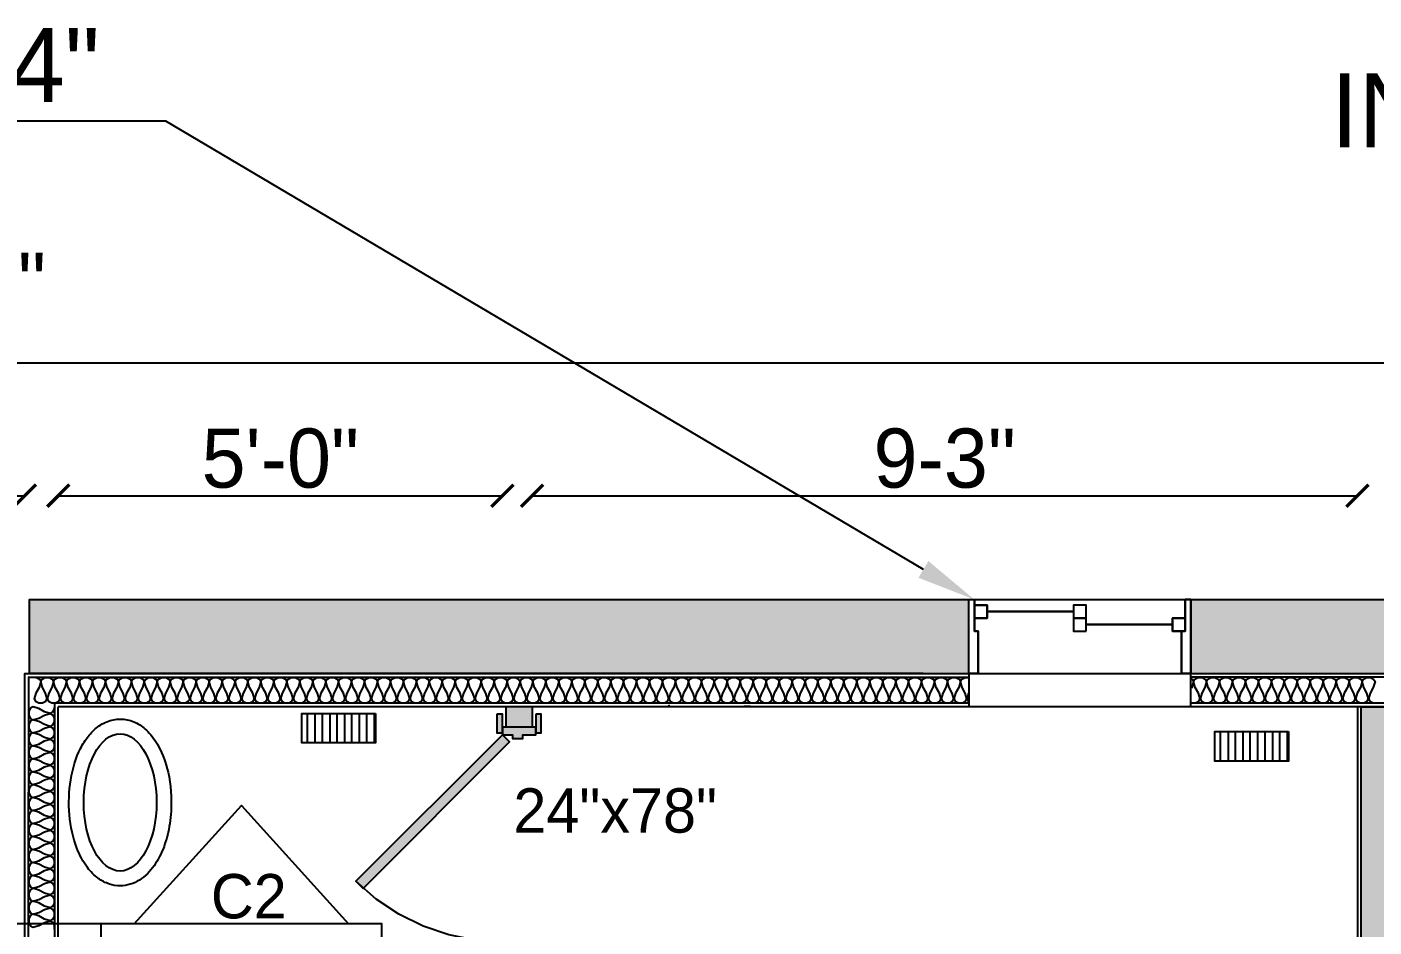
# Model space of a CAD drawing. Header units: inches. Extents: x 120 to 1121, y -124 to 610.
# Drawn here: x 477.5 to 659.7, y 488 to 609.8 of the extents above; entities that cross this region are included whole.
import ezdxf
from ezdxf import colors
from ezdxf.entities.mleader import LeaderData, LeaderLine
from ezdxf.math import Vec2, Vec3

# ---------------------------------------------------------------- set-up
doc = ezdxf.new("R2010")
doc.units = ezdxf.units.IN
doc.header["$LTSCALE"] = 0.5
doc.header["$MEASUREMENT"] = 0
doc.dimstyles.get("Standard").update_dxf_attribs({"dimtxt": 8, "dimasz": 3, "dimexe": 0.18, "dimexo": 0.0625, "dimgap": 1.03125, "dimtad": 1, "dimdec": 4, "dimzin": 0, "dimdsep": 46, "dimlunit": 4, "dimtxsty": 'Standard', "dimblk": 'ARCHTICK', "dimcen": 0.09, "dimse1": 1, "dimse2": 1, "dimclrd": 256, "dimclrt": 256, "dimadec": 0, "dimazin": 0, "dimtfac": 1, "dimtdec": 4, "dimtofl": 0, "dimtmove": 2, "dimatfit": 3, "dimfxl": 1, "dimtolj": 1, "dimtzin": 0, "dimlwd": -1, "dimarcsym": 0})

# ---------------------------------------------------------------- blocks, each defined once
blk = doc.blocks.new('_ArchTick')
at = {"color": 0, "linetype": 'ByBlock', "const_width": 0.15}
blk.add_lwpolyline([(-0.5, -0.5), (0.5, 0.5)], dxfattribs=at)
blk = doc.blocks.new('*D23')
at = {"transparency": 16777216}
blk.add_line((481.73, 546.38), (541.82, 546.38), dxfattribs=at)
at = {"layer": 'Defpoints', "color": 0, "transparency": 16777216}
for p in [(541.82, 546.38), (481.73, 517.82), (541.82, 517.82)]:
    blk.add_point(p, dxfattribs=at)
at = {"transparency": 16777216, "xscale": 3, "yscale": 3, "zscale": 3, "rotation": 180}
blk.add_blockref('_ArchTick', (481.73, 546.38), dxfattribs=at)
at = {"transparency": 16777216, "xscale": 3, "yscale": 3, "zscale": 3}
blk.add_blockref('_ArchTick', (541.82, 546.38), dxfattribs=at)
at = {"transparency": 16777216, "insert": (511.77, 551.41), "char_height": 8, "attachment_point": 5}
blk.add_mtext('\\A1;5\'-0"', dxfattribs=at)
blk = doc.blocks.new('*D46')
at = {"transparency": 16777216}
blk.add_line((440.17, 546.38), (477.22, 546.38), dxfattribs=at)
at = {"layer": 'Defpoints', "color": 0, "transparency": 16777216}
for p in [(477.22, 546.38), (440.17, 522.32), (477.22, 522.32)]:
    blk.add_point(p, dxfattribs=at)
at = {"transparency": 16777216, "xscale": 3, "yscale": 3, "zscale": 3, "rotation": 180}
blk.add_blockref('_ArchTick', (440.17, 546.38), dxfattribs=at)
at = {"transparency": 16777216, "xscale": 3, "yscale": 3, "zscale": 3}
blk.add_blockref('_ArchTick', (477.22, 546.38), dxfattribs=at)
at = {"transparency": 16777216, "insert": (458.7, 551.41), "char_height": 8, "attachment_point": 5}
blk.add_mtext('\\A1;3\'-1"', dxfattribs=at)
blk = doc.blocks.new('*D50')
at = {"transparency": 16777216}
blk.add_line((176.04, 564.34), (884.83, 564.34), dxfattribs=at)
at = {"layer": 'Defpoints', "color": 0, "transparency": 16777216}
for p in [(884.83, 564.34), (176.04, 532.34), (884.83, 532.34)]:
    blk.add_point(p, dxfattribs=at)
at = {"transparency": 16777216, "xscale": 3, "yscale": 3, "zscale": 3, "rotation": 180}
blk.add_blockref('_ArchTick', (176.04, 564.34), dxfattribs=at)
at = {"transparency": 16777216, "xscale": 3, "yscale": 3, "zscale": 3}
blk.add_blockref('_ArchTick', (884.83, 564.34), dxfattribs=at)
at = {"transparency": 16777216, "insert": (466.44, 575.18), "char_height": 8, "attachment_point": 5}
blk.add_mtext('\\A1;59\'-1"', dxfattribs=at)
blk = doc.blocks.new('*D53')
at = {"transparency": 16777216}
blk.add_line((545.82, 546.38), (657.48, 546.38), dxfattribs=at)
at = {"layer": 'Defpoints', "color": 0, "transparency": 16777216}
for p in [(657.48, 546.38), (545.82, 517.82), (657.48, 517.82)]:
    blk.add_point(p, dxfattribs=at)
at = {"transparency": 16777216, "xscale": 3, "yscale": 3, "zscale": 3, "rotation": 180}
blk.add_blockref('_ArchTick', (545.82, 546.38), dxfattribs=at)
at = {"transparency": 16777216, "xscale": 3, "yscale": 3, "zscale": 3}
blk.add_blockref('_ArchTick', (657.48, 546.38), dxfattribs=at)
at = {"transparency": 16777216, "insert": (601.65, 551.41), "char_height": 8, "attachment_point": 5}
blk.add_mtext('\\A1;9-3"', dxfattribs=at)

msp = doc.modelspace()

# ---------------------------------------------------------------- hatches: boundary and pattern name
at = {"true_color": 0xf0f0f0}
h = msp.add_hatch(color=7, dxfattribs=at)
h.dxf.hatch_style = 1
h.paths.add_polyline_path([(604.90586, 532.3379), (477.83181, 532.3379), (477.83181, 522.32356), (604.90586, 522.32356)])
h.paths.add_polyline_path([(758.12522, 532.3379), (634.94887, 532.3379), (634.94887, 522.32356), (635.04029, 522.32356), (758.12522, 522.32356)])
h.paths.add_polyline_path([(884.83358, 532.3379), (788.16822, 532.3379), (788.23126, 522.32356), (793.53377, 522.32356), (875.29295, 522.32356), (875.29295, 521.82285), (875.29295, 517.81709), (875.29295, 378.87561), (884.83358, 378.84871)])
h = msp.add_hatch(color=7, dxfattribs=at)
h.dxf.hatch_style = 1
h.paths.add_polyline_path([(690.27808, 365.84954), (661.48688, 365.84954), (661.48688, 366.35026), (661.48688, 517.81709), (657.98185, 517.81709), (657.98185, 395.89255), (657.48112, 395.89255), (655.47828, 395.89255), (655.47828, 392.38753), (657.48112, 392.38753), (657.98185, 392.38753), (657.98185, 366.35026), (657.98185, 365.84954), (590.88579, 365.84954), (590.88579, 366.35026), (590.88579, 392.38753), (591.3865, 392.38753), (593.38938, 392.38753), (593.38938, 395.89255), (591.3865, 395.89255), (590.88579, 395.89255), (587.38078, 395.89255), (587.38078, 366.35026), (587.38078, 365.84954), (581.62254, 365.84954), (581.62254, 362.34453), (690.27808, 362.34453)])
h.paths.add_polyline_path([(726.07935, 517.81717), (722.57436, 517.81717), (722.57433, 366.35026), (722.57433, 365.84954), (720.32111, 365.84954), (720.32111, 362.34453), (731.33687, 362.34453), (731.33687, 365.84954), (726.07935, 365.84954), (726.07935, 366.35026)])
h.paths.add_polyline_path([(871.28722, 365.84954), (870.78652, 365.84954), (774.14815, 365.84954), (774.14815, 366.35026), (774.14815, 391.88681), (774.64888, 391.88681), (783.91214, 391.88681), (783.91214, 395.39183), (774.64888, 395.39183), (774.14815, 395.39183), (770.64312, 395.39183), (770.64312, 366.35026), (770.64312, 365.84954), (763.88345, 365.84954), (763.88345, 362.34453), (870.78652, 362.34453), (871.28722, 362.34453)])
h.paths.add_polyline_path([(545.82128, 485.02017), (542.31626, 485.02017), (542.31626, 365.84954), (481.22916, 365.84954), (481.22917, 362.18747), (549.57665, 362.34453), (549.57665, 365.84954), (545.82128, 365.84954)])
at = {"true_color": 0xe6e6e6}
h = msp.add_hatch(color=254, dxfattribs=at)
h.dxf.hatch_style = 1
h.paths.add_polyline_path([(547.07307, 516.81569), (546.322, 516.81569), (546.322, 514.31208), (547.07307, 514.31208)])
h.paths.add_polyline_path([(545.82128, 517.81727), (542.31626, 517.81727), (542.31626, 515.06317), (545.82128, 515.06317)])
h.paths.add_polyline_path([(541.81554, 516.81569), (541.06447, 516.81569), (541.06447, 514.31208), (541.81554, 514.31208)])
h.paths.add_polyline_path([(546.322, 515.06317), (541.81554, 515.06317), (541.81554, 514.31208), (541.81554, 514.06173), (543.19251, 514.06173), (543.19251, 513.56102), (544.56949, 513.56102), (544.56949, 514.06173), (546.322, 514.06173)])
at = {"true_color": 0xf0f0f0}
h = msp.add_hatch(color=7, dxfattribs=at)
h.dxf.hatch_style = 1
h.paths.add_polyline_path([(542.7892, 513.08806), (541.81554, 514.06173), (521.98816, 494.23437), (523.02564, 493.32452)])

# ---------------------------------------------------------------- linework, layer by layer
for p, q in [((607.40945, 530.71057), (619.05111, 530.71057)), ((619.05111, 530.71057), (607.40945, 530.71057)), ((620.80362, 531.58682), (619.05111, 531.58682)), ((619.05111, 531.58682), (619.05111, 528.08181)), ((620.80362, 528.95806), (620.80362, 531.58682)), ((632.44529, 528.95806), (620.80362, 528.95806)), ((620.80362, 528.95805), (632.44529, 528.95805)), ((620.80362, 528.08181), (620.80362, 528.95805)), ((619.05111, 528.08181), (620.80362, 528.08181)), ((477.72378, 521.82284), (604.90586, 521.82284)), ((870.78652, 517.81709), (481.72952, 517.8173)), ((481.72952, 411.16442), (481.72952, 517.8173)), ((534.63088, 518.31783), (534.61151, 518.28428)), ((542.31626, 515.06317), (542.31626, 517.81709)), ((545.82128, 517.81709), (545.82128, 515.06317)), ((564.44424, 517.81709), (564.30373, 518.06048)), ((574.50852, 517.90643), (575.35454, 517.90643)), ((487.5, 488.5), (464, 488.5))]:
    msp.add_line(p, q)
for points in [[(598.71927, 522.32356), (477.83181, 522.32356), (477.83181, 532.3379), (884.83358, 532.3379), (884.83358, 228.90349), (837.23848, 228.90349), (875.29295, 228.90349), (885.30729, 228.90349)], [(604.90586, 532.3379), (605.65695, 532.3379), (605.65695, 528.08181), (606.15765, 528.08181), (606.15765, 522.32356), (604.90586, 522.32356), (604.90586, 532.3379), (634.94887, 532.3379), (634.94887, 522.32356), (633.69708, 522.32356), (633.69708, 528.08181), (633.69708, 522.32356)], [(606.15765, 522.32356), (606.15765, 528.08181), (605.65695, 528.08181), (605.65695, 532.3379)], [(634.94887, 517.81709), (634.94887, 532.3379), (634.19781, 532.3379), (634.19781, 528.08181), (632.44529, 528.08181), (632.44529, 529.83432), (634.19781, 529.83432), (632.44529, 529.83432), (632.44529, 528.08181), (634.19781, 528.08181), (634.19781, 529.83432), (634.19781, 532.3379)], [(620.80362, 529.83431), (619.05111, 529.83432), (620.80362, 529.83432)], [(477.22307, 436.97565), (477.22307, 411.16442), (477.22307, 483.01729), (477.22307, 522.32356), (604.90586, 522.32356), (604.90586, 517.81723)], [(604.90586, 522.32356), (635.04029, 522.32356), (758.12522, 522.32356), (788.16822, 522.32356)], [(758.12522, 521.82285), (754.94293, 521.82285), (637.31015, 521.82285), (635.04029, 521.82285)], [(635.04029, 521.61606), (635.14215, 521.56327), (635.32441, 521.23868), (635.09722, 520.45447), (635.04029, 520.35077)], [(604.88268, 519.68621), (604.65551, 518.902), (604.83777, 518.57741), (604.90586, 518.54212)], [(604.90586, 518.31783), (481.2288, 518.31783), (481.22917, 362.18747)], [(758.12522, 518.31783), (754.94293, 518.31783), (726.07935, 518.31783), (722.57433, 518.31783), (637.31015, 518.31783), (635.04029, 518.31783)], [(657.47598, 517.81709), (657.47598, 396.39173), (657.21945, 396.39173), (657.21945, 397.15126), (654.72817, 397.15126), (654.72817, 396.39327)], [(655.47828, 395.89255), (657.48112, 395.89255), (657.98185, 395.89255), (657.98185, 517.81709)], [(690.27808, 365.84954), (661.48688, 365.84954), (661.48688, 366.35026), (661.48688, 517.81709), (657.98185, 517.81709), (661.48688, 517.81709)], [(515.46065, 512.94029), (515.46065, 516.94029)], [(516.50063, 512.94029), (516.50063, 516.94029)], [(517.46065, 512.94029), (517.46065, 516.94029)], [(518.50063, 512.94029), (518.50063, 516.94029)], [(519.46065, 512.94029), (519.46065, 516.94029)], [(520.50063, 512.94029), (520.50063, 516.94029)], [(521.46065, 512.94029), (521.46065, 516.94029)], [(522.50063, 512.94029), (522.50063, 516.94029)], [(523.46065, 512.94029), (523.46065, 516.94029)], [(524.50063, 512.94029), (524.50063, 516.94029)], [(547.82414, 366.35026), (546.322, 366.35026), (546.322, 485.02017), (546.322, 486.02158), (544.56949, 486.02158), (544.56949, 486.52231), (543.19251, 486.52231), (543.19251, 486.02158), (541.81554, 486.02158), (538.15556, 486.26149), (534.55822, 486.97704), (531.08504, 488.15602), (527.79547, 489.77825), (524.74578, 491.81598), (521.98816, 494.23437), (522.96183, 493.2607), (542.7892, 513.08806), (541.81554, 514.06173), (521.98816, 494.23437)], [(638.97909, 510.48356), (638.97909, 514.48356)], [(640.01907, 510.48356), (640.01907, 514.48356)], [(640.97909, 510.48356), (640.97909, 514.48356)], [(642.01907, 510.48356), (642.01907, 514.48356)], [(642.97909, 510.48356), (642.97909, 514.48356)], [(644.01907, 510.48356), (644.01907, 514.48356)], [(644.97909, 510.48356), (644.97909, 514.48356)], [(646.01907, 510.48356), (646.01907, 514.48356)], [(646.97909, 510.48356), (646.97909, 514.48356)], [(648.01907, 510.48356), (648.01907, 514.48356)], [(492, 488.5), (506.5, 504.5), (521, 488.5)]]:
    msp.add_lwpolyline(points)
for points in [[(607.40945, 531.58682), (605.65695, 531.58682), (607.40945, 531.58682), (607.40945, 529.83432), (605.65695, 529.83432), (607.40945, 529.83432), (607.40945, 530.71057)], [(620.80362, 528.08181), (620.80362, 531.58682), (619.05111, 531.58682), (619.05111, 528.08181)], [(524.66066, 516.94029), (524.66066, 512.94029), (514.66066, 512.94029), (514.66066, 516.94029)], [(541.06447, 516.81569), (541.06447, 514.31208), (541.81554, 514.31208), (541.81554, 516.81569)], [(546.322, 516.81569), (546.322, 514.31208), (547.07307, 514.31208), (547.07307, 516.81569)], [(521.98816, 494.23437), (522.96183, 493.2607), (542.7892, 513.08806), (541.81554, 514.06173)], [(541.81554, 514.06173), (543.19251, 514.06173), (543.19251, 513.56102), (544.56949, 513.56102), (544.56949, 514.06173), (546.322, 514.06173), (546.322, 515.06317), (541.81554, 515.06317)], [(648.17911, 514.48356), (648.17911, 510.48356), (638.17911, 510.48356), (638.17911, 514.48356)], [(487.5, 479.5), (525.5, 479.5), (525.5, 488.5), (487.5, 488.5)]]:
    msp.add_lwpolyline(points, close=True)
at = {"color": 254, "true_color": 0xdcdcdc}
for points in [[(478.47486, 521.82285), (478.88562, 521.7326), (479.21573, 521.51252), (479.35111, 521.23868), (479.12393, 520.45447), (478.70203, 519.68621), (478.47486, 518.902), (478.65712, 518.57741), (479.09173, 518.35214), (479.61048, 518.35214), (480.04511, 518.57741), (480.22736, 518.902), (480.00019, 519.68621), (479.57829, 520.45447), (479.35111, 521.23868), (479.53337, 521.56327), (479.968, 521.78853), (480.48674, 521.78853), (480.92136, 521.56327), (481.10361, 521.23868), (480.87644, 520.45447), (480.45454, 519.68621), (480.22736, 518.902), (480.40963, 518.57741), (480.84424, 518.35214), (481.36299, 518.35214), (481.79761, 518.57741), (481.97988, 518.902), (481.75271, 519.68621), (481.3308, 520.45447), (481.10361, 521.23868), (481.28588, 521.56327), (481.7205, 521.78853), (482.23925, 521.78853), (482.67387, 521.56327), (482.85612, 521.23868), (482.62895, 520.45447), (482.20705, 519.68621), (481.97988, 518.902), (482.16214, 518.57741), (482.59675, 518.35214), (483.1155, 518.35214), (483.55012, 518.57741), (483.73239, 518.902), (483.50521, 519.68621), (483.08331, 520.45447), (482.85612, 521.23868), (483.03839, 521.56327), (483.47301, 521.78853), (483.99176, 521.78853), (484.42638, 521.56327), (484.60864, 521.23868), (484.38146, 520.45447), (483.95956, 519.68621), (483.73239, 518.902), (483.91465, 518.57741), (484.34926, 518.35214), (484.868, 518.35214), (485.30263, 518.57741), (485.48489, 518.902), (485.25772, 519.68621), (484.83582, 520.45447), (484.60864, 521.23868), (484.79089, 521.56327), (485.22552, 521.78853), (485.74427, 521.78853), (486.17889, 521.56327), (486.36114, 521.23868), (486.13397, 520.45447), (485.71207, 519.68621), (485.48489, 518.902), (485.66716, 518.57741), (486.10177, 518.35214), (486.62051, 518.35214), (487.05514, 518.57741), (487.2374, 518.902), (487.01023, 519.68621), (486.58832, 520.45447), (486.36114, 521.23868), (486.54341, 521.56327), (486.97803, 521.78853), (487.49678, 521.78853), (487.9314, 521.56327), (488.11365, 521.23868), (487.88648, 520.45447), (487.46457, 519.68621), (487.2374, 518.902), (487.41967, 518.57741), (487.85428, 518.35214), (488.37303, 518.35214), (488.80765, 518.57741), (488.98992, 518.902), (488.76274, 519.68621), (488.34084, 520.45447), (488.11365, 521.23868), (488.29592, 521.56327), (488.73054, 521.78853), (489.24928, 521.78853), (489.68391, 521.56327), (489.86616, 521.23868), (489.63899, 520.45447), (489.21709, 519.68621), (488.98992, 518.902), (489.17217, 518.57741), (489.60679, 518.35214), (490.12553, 518.35214), (490.56016, 518.57741), (490.74242, 518.902), (490.51525, 519.68621), (490.09335, 520.45447), (489.86616, 521.23868), (490.04842, 521.56327), (490.48305, 521.78853), (491.00179, 521.78853), (491.43642, 521.56327), (491.61867, 521.23868), (491.3915, 520.45447), (490.9696, 519.68621), (490.74242, 518.902), (490.92469, 518.57741), (491.35929, 518.35214), (491.87804, 518.35214), (492.31267, 518.57741), (492.49493, 518.902), (492.26776, 519.68621), (491.84585, 520.45447), (491.61867, 521.23868), (491.80094, 521.56327), (492.23556, 521.78853), (492.75431, 521.78853), (493.18893, 521.56327), (493.37118, 521.23868), (493.144, 520.45447), (492.7221, 519.68621), (492.49493, 518.902), (492.6772, 518.57741), (493.11181, 518.35214), (493.63056, 518.35214), (494.06518, 518.57741), (494.24744, 518.902), (494.02025, 519.68621), (493.59837, 520.45447), (493.37118, 521.23868), (493.55344, 521.56327), (493.98807, 521.78853), (494.50681, 521.78853), (494.94144, 521.56327), (495.12368, 521.23868), (494.89652, 520.45447), (494.47462, 519.68621), (494.24744, 518.902), (494.4297, 518.57741), (494.86432, 518.35214), (495.38306, 518.35214), (495.81768, 518.57741), (495.99995, 518.902), (495.77276, 519.68621), (495.35088, 520.45447), (495.12368, 521.23868), (495.30595, 521.56327), (495.74057, 521.78853), (496.25932, 521.78853), (496.69395, 521.56327), (496.8762, 521.23868), (496.64903, 520.45447), (496.22712, 519.68621), (495.99995, 518.902), (496.18222, 518.57741), (496.61682, 518.35214), (497.13557, 518.35214), (497.57019, 518.57741), (497.75246, 518.902), (497.52528, 519.68621), (497.10338, 520.45447), (496.8762, 521.23868), (497.05846, 521.56327), (497.49309, 521.78853), (498.01184, 521.78853), (498.44646, 521.56327), (498.62871, 521.23868), (498.40153, 520.45447), (497.97963, 519.68621), (497.75246, 518.902), (497.93472, 518.57741), (498.36934, 518.35214), (498.88808, 518.35214), (499.32271, 518.57741), (499.50496, 518.902), (499.27778, 519.68621), (498.85589, 520.45447), (498.62871, 521.23868), (498.81097, 521.56327), (499.2456, 521.78853), (499.76434, 521.78853), (500.19896, 521.56327), (500.38121, 521.23868), (500.15404, 520.45447), (499.73214, 519.68621), (499.50496, 518.902), (499.68723, 518.57741), (500.12184, 518.35214), (500.64059, 518.35214), (501.07521, 518.57741), (501.25748, 518.902), (501.03029, 519.68621), (500.6084, 520.45447), (500.38121, 521.23868), (500.56348, 521.56327), (500.9981, 521.78853), (501.51685, 521.78853), (501.95147, 521.56327), (502.13373, 521.23868), (501.90656, 520.45447), (501.48465, 519.68621), (501.25748, 518.902), (501.43973, 518.57741), (501.87435, 518.35214), (502.3931, 518.35214), (502.82772, 518.57741), (503.00999, 518.902), (502.7828, 519.68621), (502.36091, 520.45447), (502.13373, 521.23868), (502.31599, 521.56327), (502.75062, 521.78853), (503.26936, 521.78853), (503.70397, 521.56327), (503.88624, 521.23868), (503.65906, 520.45447), (503.23716, 519.68621), (503.00999, 518.902), (503.19224, 518.57741), (503.62687, 518.35214), (504.1456, 518.35214), (504.58024, 518.57741), (504.76249, 518.902), (504.53531, 519.68621), (504.11342, 520.45447), (503.88624, 521.23868), (504.0685, 521.56327), (504.50312, 521.78853), (505.02187, 521.78853), (505.45648, 521.56327), (505.63874, 521.23868), (505.41157, 520.45447), (504.98967, 519.68621), (504.76249, 518.902), (504.94475, 518.57741), (505.37937, 518.35214), (505.89812, 518.35214), (506.33274, 518.57741), (506.51501, 518.902), (506.28782, 519.68621), (505.86593, 520.45447), (505.63874, 521.23868), (505.82101, 521.56327), (506.25563, 521.78853), (506.77438, 521.78853), (507.20899, 521.56327), (507.39125, 521.23868), (507.16408, 520.45447), (506.74218, 519.68621), (506.51501, 518.902), (506.69726, 518.57741), (507.13188, 518.35214), (507.65063, 518.35214), (508.08525, 518.57741), (508.26752, 518.902), (508.04032, 519.68621), (507.61844, 520.45447), (507.39125, 521.23868), (507.57352, 521.56327), (508.00814, 521.78853), (508.52688, 521.78853), (508.9615, 521.56327), (509.14376, 521.23868), (508.91659, 520.45447), (508.49469, 519.68621), (508.26752, 518.902), (508.44976, 518.57741), (508.88439, 518.35214), (509.40313, 518.35214), (509.83776, 518.57741), (510.02002, 518.902), (509.79284, 519.68621), (509.37095, 520.45447), (509.14376, 521.23868), (509.32603, 521.56327), (509.76065, 521.78853), (510.2794, 521.78853), (510.714, 521.56327), (510.89627, 521.23868), (510.6691, 520.45447), (510.2472, 519.68621), (510.02002, 518.902), (510.20227, 518.57741), (510.6369, 518.35214), (511.15564, 518.35214), (511.59027, 518.57741), (511.77253, 518.902), (511.54535, 519.68621), (511.12344, 520.45447), (510.89627, 521.23868), (511.07854, 521.56327), (511.51316, 521.78853), (512.03191, 521.78853), (512.46652, 521.56327), (512.64878, 521.23868), (512.4216, 520.45447), (511.9997, 519.68621), (511.77253, 518.902), (511.95479, 518.57741), (512.38941, 518.35214), (512.90816, 518.35214), (513.34278, 518.57741), (513.52504, 518.902), (513.29785, 519.68621), (512.87595, 520.45447), (512.64878, 521.23868), (512.83104, 521.56327), (513.26567, 521.78853), (513.78441, 521.78853), (514.21903, 521.56327), (514.40129, 521.23868), (514.17412, 520.45447), (513.75222, 519.68621), (513.52504, 518.902), (513.70729, 518.57741), (514.14192, 518.35214), (514.66066, 518.35214), (515.09528, 518.57741), (515.27755, 518.902), (515.05037, 519.68621), (514.62847, 520.45447), (514.40129, 521.23868), (514.58355, 521.56327), (515.01818, 521.78853), (515.53692, 521.78853), (515.97153, 521.56327), (516.1538, 521.23868), (515.92663, 520.45447), (515.50472, 519.68621), (515.27755, 518.902), (515.4598, 518.57741), (515.89443, 518.35214), (516.41317, 518.35214), (516.8478, 518.57741), (517.03006, 518.902), (516.80288, 519.68621), (516.38097, 520.45447), (516.1538, 521.23868), (516.33607, 521.56327), (516.77069, 521.78853), (517.28944, 521.78853), (517.72404, 521.56327), (517.90631, 521.23868), (517.67913, 520.45447), (517.25723, 519.68621), (517.03006, 518.902), (517.21232, 518.57741), (517.64694, 518.35214), (518.16568, 518.35214), (518.60031, 518.57741), (518.78257, 518.902), (518.55538, 519.68621), (518.13348, 520.45447), (517.90631, 521.23868), (518.08857, 521.56327), (518.5232, 521.78853), (519.04194, 521.78853), (519.47656, 521.56327), (519.65881, 521.23868), (519.43165, 520.45447), (519.00975, 519.68621), (518.78257, 518.902), (518.96482, 518.57741), (519.39944, 518.35214), (519.91819, 518.35214), (520.35281, 518.57741), (520.53508, 518.902), (520.30789, 519.68621), (519.88599, 520.45447), (519.65881, 521.23868), (519.84108, 521.56327), (520.2757, 521.78853), (520.79445, 521.78853), (521.22906, 521.56327), (521.41133, 521.23868), (521.18416, 520.45447), (520.76225, 519.68621), (520.53508, 518.902), (520.71733, 518.57741), (521.15195, 518.35214), (521.6707, 518.35214), (522.10532, 518.57741), (522.28759, 518.902), (522.0604, 519.68621), (521.6385, 520.45447), (521.41133, 521.23868), (521.5936, 521.56327), (522.02822, 521.78853), (522.54696, 521.78853), (522.98157, 521.56327), (523.16384, 521.23868), (522.93666, 520.45447), (522.51476, 519.68621), (522.28759, 518.902), (522.46984, 518.57741), (522.90447, 518.35214), (523.4232, 518.35214), (523.85784, 518.57741), (524.04009, 518.902), (523.81291, 519.68621), (523.39101, 520.45447), (523.16384, 521.23868), (523.3461, 521.56327), (523.78072, 521.78853), (524.29947, 521.78853), (524.73408, 521.56327), (524.91634, 521.23868), (524.68917, 520.45447), (524.26727, 519.68621), (524.04009, 518.902), (524.22235, 518.57741), (524.65697, 518.35214), (525.17572, 518.35214), (525.61034, 518.57741), (525.79261, 518.902), (525.56542, 519.68621), (525.14352, 520.45447), (524.91634, 521.23868), (525.09861, 521.56327), (525.53323, 521.78853), (526.05197, 521.78853), (526.48659, 521.56327), (526.66886, 521.23868), (526.44168, 520.45447), (526.01978, 519.68621), (525.79261, 518.902), (525.97486, 518.57741), (526.40948, 518.35214), (526.92823, 518.35214), (527.36285, 518.57741), (527.54512, 518.902), (527.31793, 519.68621), (526.89603, 520.45447), (526.66886, 521.23868), (526.85112, 521.56327), (527.28575, 521.78853), (527.80448, 521.78853), (528.2391, 521.56327), (528.42136, 521.23868), (528.19419, 520.45447), (527.77229, 519.68621), (527.54512, 518.902), (527.72736, 518.57741), (528.162, 518.35214), (528.68073, 518.35214), (529.11536, 518.57741), (529.29762, 518.902), (529.07044, 519.68621), (528.64854, 520.45447), (528.42136, 521.23868), (528.60363, 521.56327), (529.03825, 521.78853), (529.55698, 521.78853), (529.9916, 521.56327), (530.17387, 521.23868), (529.9467, 520.45447), (529.5248, 519.68621), (529.29762, 518.902), (529.47988, 518.57741), (529.9145, 518.35214), (530.43325, 518.35214), (530.86787, 518.57741), (531.05014, 518.902), (530.82295, 519.68621), (530.40104, 520.45447), (530.17387, 521.23868), (530.35614, 521.56327), (530.79076, 521.78853), (531.30949, 521.78853), (531.74412, 521.56327), (531.92638, 521.23868), (531.69921, 520.45447), (531.27731, 519.68621), (531.05014, 518.902), (531.23239, 518.57741), (531.66701, 518.35214), (532.18576, 518.35214), (532.62038, 518.57741), (532.80263, 518.902), (532.57545, 519.68621), (532.15355, 520.45447), (531.92638, 521.23868), (532.10864, 521.56327), (532.54328, 521.78853), (533.062, 521.78853), (533.49663, 521.56327), (533.67889, 521.23868), (533.45172, 520.45447), (533.02982, 519.68621), (532.80263, 518.902), (532.98489, 518.57741), (533.41952, 518.35214), (533.93826, 518.35214), (534.37288, 518.57741), (534.55514, 518.902), (534.32797, 519.68621), (533.90607, 520.45447), (533.67889, 521.23868), (533.86116, 521.56327), (534.29578, 521.78853), (534.81451, 521.78853), (535.24913, 521.56327), (535.4314, 521.23868), (535.20423, 520.45447), (534.78232, 519.68621), (534.55514, 518.902), (534.7374, 518.57741), (535.17203, 518.35214), (535.69077, 518.35214), (536.1254, 518.57741), (536.30765, 518.902), (536.08048, 519.68621), (535.65857, 520.45447), (535.4314, 521.23868), (535.61367, 521.56327), (536.04829, 521.78853), (536.56702, 521.78853), (537.00165, 521.56327), (537.18391, 521.23868), (536.95673, 520.45447), (536.53483, 519.68621), (536.30765, 518.902), (536.48992, 518.57741), (536.92454, 518.35214), (537.44328, 518.35214), (537.87791, 518.57741), (538.06016, 518.902), (537.83298, 519.68621), (537.41108, 520.45447), (537.18391, 521.23868), (537.36617, 521.56327), (537.8008, 521.78853), (538.31953, 521.78853), (538.75416, 521.56327), (538.93642, 521.23868), (538.70925, 520.45447), (538.28735, 519.68621), (538.06016, 518.902), (538.24242, 518.57741), (538.67704, 518.35214), (539.19579, 518.35214), (539.63041, 518.57741), (539.81267, 518.902), (539.5855, 519.68621), (539.1636, 520.45447), (538.93642, 521.23868), (539.11868, 521.56327), (539.55331, 521.78853), (540.07204, 521.78853), (540.50666, 521.56327), (540.68893, 521.23868), (540.46176, 520.45447), (540.03985, 519.68621), (539.81267, 518.902), (539.99493, 518.57741), (540.42956, 518.35214), (540.9483, 518.35214), (541.38293, 518.57741), (541.56518, 518.902), (541.338, 519.68621), (540.9161, 520.45447), (540.68893, 521.23868), (540.8712, 521.56327), (541.30582, 521.78853), (541.82455, 521.78853), (542.25917, 521.56327), (542.44144, 521.23868), (542.21426, 520.45447), (541.79236, 519.68621), (541.56518, 518.902), (541.74744, 518.57741), (542.18207, 518.35214), (542.70081, 518.35214), (543.13544, 518.57741), (543.31768, 518.902), (543.09051, 519.68621), (542.66861, 520.45447), (542.44144, 521.23868), (542.6237, 521.56327), (543.05832, 521.78853), (543.57705, 521.78853), (544.01168, 521.56327), (544.19395, 521.23868), (543.96678, 520.45447), (543.54488, 519.68621), (543.31768, 518.902), (543.49995, 518.57741), (543.93457, 518.35214), (544.45332, 518.35214), (544.88794, 518.57741), (545.07019, 518.902), (544.84302, 519.68621), (544.42112, 520.45447), (544.19395, 521.23868), (544.37621, 521.56327), (544.81082, 521.78853), (545.32957, 521.78853), (545.76419, 521.56327), (545.94646, 521.23868), (545.71928, 520.45447), (545.29738, 519.68621), (545.07019, 518.902), (545.25246, 518.57741), (545.68708, 518.35214), (546.20583, 518.35214), (546.64045, 518.57741), (546.82271, 518.902), (546.59553, 519.68621), (546.17363, 520.45447), (545.94646, 521.23868), (546.12872, 521.56327), (546.56333, 521.78853), (547.08208, 521.78853), (547.5167, 521.56327), (547.69896, 521.23868), (547.47179, 520.45447), (547.04989, 519.68621), (546.82271, 518.902), (547.00496, 518.57741), (547.4396, 518.35214), (547.95833, 518.35214), (548.39296, 518.57741), (548.57521, 518.902), (548.34804, 519.68621), (547.92614, 520.45447), (547.69896, 521.23868), (547.88123, 521.56327), (548.31584, 521.78853), (548.83458, 521.78853), (549.26921, 521.56327), (549.45147, 521.23868), (549.2243, 520.45447), (548.8024, 519.68621), (548.57521, 518.902), (548.75748, 518.57741), (549.1921, 518.35214), (549.71085, 518.35214), (550.14547, 518.57741), (550.32772, 518.902), (550.10055, 519.68621), (549.67864, 520.45447), (549.45147, 521.23868), (549.63374, 521.56327), (550.06835, 521.78853), (550.5871, 521.78853), (551.02172, 521.56327), (551.20399, 521.23868), (550.97681, 520.45447), (550.55491, 519.68621), (550.32772, 518.902), (550.50999, 518.57741), (550.94461, 518.35214), (551.46336, 518.35214), (551.89798, 518.57741), (552.08024, 518.902), (551.85306, 519.68621), (551.43116, 520.45447), (551.20399, 521.23868), (551.38624, 521.56327), (551.82086, 521.78853), (552.3396, 521.78853), (552.77423, 521.56327), (552.95649, 521.23868), (552.72932, 520.45447), (552.30742, 519.68621), (552.08024, 518.902), (552.26249, 518.57741), (552.69712, 518.35214), (553.21586, 518.35214), (553.65049, 518.57741), (553.83274, 518.902), (553.60557, 519.68621), (553.18367, 520.45447), (552.95649, 521.23868), (553.13876, 521.56327), (553.57336, 521.78853), (554.09211, 521.78853), (554.52673, 521.56327), (554.709, 521.23868), (554.48183, 520.45447), (554.05992, 519.68621), (553.83274, 518.902), (554.01501, 518.57741), (554.44963, 518.35214), (554.96838, 518.35214), (555.403, 518.57741), (555.58525, 518.902), (555.35808, 519.68621), (554.93617, 520.45447), (554.709, 521.23868), (554.89127, 521.56327), (555.32588, 521.78853), (555.84462, 521.78853), (556.27925, 521.56327), (556.46152, 521.23868), (556.23432, 520.45447), (555.81244, 519.68621), (555.58525, 518.902), (555.76752, 518.57741), (556.20214, 518.35214), (556.72088, 518.35214), (557.15551, 518.57741), (557.33776, 518.902), (557.11058, 519.68621), (556.68868, 520.45447), (556.46152, 521.23868), (556.64377, 521.56327), (557.07839, 521.78853), (557.59713, 521.78853), (558.03176, 521.56327), (558.21402, 521.23868), (557.98683, 520.45447), (557.56495, 519.68621), (557.33776, 518.902), (557.52002, 518.57741), (557.95464, 518.35214), (558.47339, 518.35214), (558.90801, 518.57741), (559.09027, 518.902), (558.8631, 519.68621), (558.4412, 520.45447), (558.21402, 521.23868), (558.39629, 521.56327), (558.83089, 521.78853), (559.34964, 521.78853), (559.78426, 521.56327), (559.96653, 521.23868), (559.73935, 520.45447), (559.31745, 519.68621), (559.09027, 518.902), (559.27253, 518.57741), (559.70716, 518.35214), (560.2259, 518.35214), (560.66053, 518.57741), (560.84278, 518.902), (560.6156, 519.68621), (560.1937, 520.45447), (559.96653, 521.23868), (560.14878, 521.56327), (560.58341, 521.78853), (561.10215, 521.78853), (561.53678, 521.56327), (561.71904, 521.23868), (561.49185, 520.45447), (561.06996, 519.68621), (560.84278, 518.902), (561.02504, 518.57741), (561.45967, 518.35214), (561.97841, 518.35214), (562.41302, 518.57741), (562.59528, 518.902), (562.36811, 519.68621), (561.94621, 520.45447), (561.71904, 521.23868), (561.90129, 521.56327), (562.33592, 521.78853), (562.85466, 521.78853), (563.28928, 521.56327), (563.47155, 521.23868), (563.24436, 520.45447), (562.82248, 519.68621), (562.59528, 518.902), (562.77755, 518.57741), (563.21217, 518.35214), (563.73092, 518.35214), (564.16553, 518.57741), (564.3478, 518.902), (564.12063, 519.68621), (563.69872, 520.45447), (563.47155, 521.23868), (563.6538, 521.56327), (564.08842, 521.78853), (564.60717, 521.78853), (565.04179, 521.56327), (565.22406, 521.23868), (564.99687, 520.45447), (564.57498, 519.68621), (564.3478, 518.902), (564.53006, 518.57741), (564.96469, 518.35214), (565.48343, 518.35214), (565.91804, 518.57741), (566.10031, 518.902), (565.87313, 519.68621), (565.45123, 520.45447), (565.22406, 521.23868), (565.40631, 521.56327), (565.84093, 521.78853), (566.35968, 521.78853), (566.7943, 521.56327), (566.97656, 521.23868), (566.74938, 520.45447), (566.32748, 519.68621), (566.10031, 518.902), (566.28257, 518.57741), (566.7172, 518.35214), (567.23594, 518.35214), (567.67056, 518.57741), (567.85281, 518.902), (567.62564, 519.68621), (567.20374, 520.45447), (566.97656, 521.23868), (567.15883, 521.56327), (567.59344, 521.78853), (568.11219, 521.78853), (568.54681, 521.56327), (568.72908, 521.23868), (568.50189, 520.45447), (568.08, 519.68621), (567.85281, 518.902), (568.03508, 518.57741), (568.4697, 518.35214), (568.98845, 518.35214), (569.42307, 518.57741), (569.60532, 518.902), (569.37815, 519.68621), (568.95624, 520.45447), (568.72908, 521.23868), (568.91134, 521.56327), (569.34595, 521.78853), (569.8647, 521.78853), (570.29932, 521.56327), (570.48159, 521.23868), (570.2544, 520.45447), (569.83251, 519.68621), (569.60532, 518.902), (569.78759, 518.57741), (570.22221, 518.35214), (570.74096, 518.35214), (571.17558, 518.57741), (571.35784, 518.902), (571.13066, 519.68621), (570.70876, 520.45447), (570.48159, 521.23868), (570.66384, 521.56327), (571.09846, 521.78853), (571.6172, 521.78853), (572.05183, 521.56327), (572.23409, 521.23868), (572.00691, 520.45447), (571.58502, 519.68621), (571.35784, 518.902), (571.54009, 518.57741), (571.97472, 518.35214), (572.49346, 518.35214), (572.92809, 518.57741), (573.11034, 518.902), (572.88317, 519.68621), (572.46127, 520.45447), (572.23409, 521.23868), (572.41634, 521.56327), (572.85097, 521.78853), (573.36971, 521.78853), (573.80434, 521.56327), (573.9866, 521.23868), (573.75942, 520.45447), (573.33752, 519.68621), (573.11034, 518.902), (573.29261, 518.57741), (573.72723, 518.35214), (574.24598, 518.35214), (574.68059, 518.57741), (574.86285, 518.902), (574.63568, 519.68621), (574.21377, 520.45447), (573.9866, 521.23868), (574.16886, 521.56327), (574.60348, 521.78853), (575.12223, 521.78853), (575.55685, 521.56327), (575.73912, 521.23868), (575.51192, 520.45447), (575.09004, 519.68621), (574.86285, 518.902), (575.04512, 518.57741), (575.47974, 518.35214), (575.99848, 518.35214), (576.4331, 518.57741), (576.61536, 518.902), (576.38819, 519.68621), (575.96629, 520.45447), (575.73912, 521.23868), (575.92136, 521.56327), (576.35599, 521.78853), (576.87473, 521.78853), (577.30936, 521.56327), (577.49162, 521.23868), (577.26443, 520.45447), (576.84255, 519.68621), (576.61536, 518.902), (576.79762, 518.57741), (577.23225, 518.35214), (577.75099, 518.35214), (578.1856, 518.57741), (578.36787, 518.902), (578.1407, 519.68621), (577.7188, 520.45447), (577.49162, 521.23868), (577.67387, 521.56327), (578.10849, 521.78853), (578.62724, 521.78853), (579.06186, 521.56327), (579.24413, 521.23868), (579.01695, 520.45447), (578.59504, 519.68621), (578.36787, 518.902), (578.55014, 518.57741), (578.98476, 518.35214), (579.50351, 518.35214), (579.93811, 518.57741), (580.12038, 518.902), (579.8932, 519.68621), (579.4713, 520.45447), (579.24413, 521.23868), (579.42638, 521.56327), (579.86101, 521.78853), (580.37976, 521.78853), (580.81438, 521.56327), (580.99664, 521.23868), (580.76945, 520.45447), (580.34755, 519.68621), (580.12038, 518.902), (580.30264, 518.57741), (580.73727, 518.35214), (581.25601, 518.35214), (581.69063, 518.57741), (581.87288, 518.902), (581.64571, 519.68621), (581.22381, 520.45447), (580.99664, 521.23868), (581.17889, 521.56327), (581.61352, 521.78853), (582.13226, 521.78853), (582.56688, 521.56327), (582.74915, 521.23868), (582.52196, 520.45447), (582.10006, 519.68621), (581.87288, 518.902), (582.05515, 518.57741), (582.48977, 518.35214), (583.00852, 518.35214), (583.44313, 518.57741), (583.6254, 518.902), (583.39823, 519.68621), (582.97632, 520.45447), (582.74915, 521.23868), (582.9314, 521.56327), (583.36602, 521.78853), (583.88477, 521.78853), (584.31939, 521.56327), (584.50166, 521.23868), (584.27448, 520.45447), (583.85257, 519.68621), (583.6254, 518.902), (583.80766, 518.57741), (584.24229, 518.35214), (584.76103, 518.35214), (585.19564, 518.57741), (585.37791, 518.902), (585.15073, 519.68621), (584.72883, 520.45447), (584.50166, 521.23868), (584.68391, 521.56327), (585.11854, 521.78853), (585.63728, 521.78853), (586.07191, 521.56327), (586.25416, 521.23868), (586.02698, 520.45447), (585.60508, 519.68621), (585.37791, 518.902), (585.56017, 518.57741), (585.9948, 518.35214), (586.51354, 518.35214), (586.94816, 518.57741), (587.13041, 518.902), (586.90324, 519.68621), (586.48134, 520.45447), (586.25416, 521.23868), (586.43642, 521.56327), (586.87104, 521.78853), (587.38979, 521.78853), (587.82441, 521.56327), (588.00668, 521.23868), (587.77949, 520.45447), (587.35759, 519.68621), (587.13041, 518.902), (587.31268, 518.57741), (587.7473, 518.35214), (588.26604, 518.35214), (588.70066, 518.57741), (588.88293, 518.902), (588.65576, 519.68621), (588.23385, 520.45447), (588.00668, 521.23868), (588.18893, 521.56327), (588.62355, 521.78853), (589.1423, 521.78853), (589.57692, 521.56327), (589.75919, 521.23868), (589.532, 520.45447), (589.1101, 519.68621), (588.88293, 518.902), (589.06519, 518.57741), (589.49982, 518.35214), (590.01855, 518.35214), (590.45317, 518.57741), (590.63544, 518.902), (590.40826, 519.68621), (589.98636, 520.45447), (589.75919, 521.23868), (589.94144, 521.56327), (590.37606, 521.78853), (590.8948, 521.78853), (591.32944, 521.56327), (591.51169, 521.23868), (591.28451, 520.45447), (590.86261, 519.68621), (590.63544, 518.902), (590.8177, 518.57741), (591.25232, 518.35214), (591.77105, 518.35214), (592.20568, 518.57741), (592.38794, 518.902), (592.16077, 519.68621), (591.73887, 520.45447), (591.51169, 521.23868), (591.69395, 521.56327), (592.12857, 521.78853), (592.64732, 521.78853), (593.08194, 521.56327), (593.26421, 521.23868), (593.03702, 520.45447), (592.61512, 519.68621), (592.38794, 518.902), (592.57021, 518.57741), (593.00483, 518.35214), (593.52356, 518.35214), (593.95819, 518.57741), (594.14045, 518.902), (593.91328, 519.68621), (593.49138, 520.45447), (593.26421, 521.23868), (593.44646, 521.56327), (593.88108, 521.78853), (594.39983, 521.78853), (594.83445, 521.56327), (595.0167, 521.23868), (594.78952, 520.45447), (594.36762, 519.68621), (594.14045, 518.902), (594.32272, 518.57741), (594.75734, 518.35214), (595.27608, 518.35214), (595.7107, 518.57741), (595.89296, 518.902), (595.66579, 519.68621), (595.24389, 520.45447), (595.0167, 521.23868), (595.19896, 521.56327), (595.63359, 521.78853), (596.15233, 521.78853), (596.58696, 521.56327), (596.76921, 521.23868), (596.54204, 520.45447), (596.12014, 519.68621), (595.89296, 518.902), (596.07522, 518.57741), (596.50985, 518.35214), (597.02858, 518.35214), (597.4632, 518.57741), (597.64547, 518.902), (597.4183, 519.68621), (596.9964, 520.45447), (596.76921, 521.23868), (596.95147, 521.56327), (597.3861, 521.78853), (597.90484, 521.78853), (598.33947, 521.56327), (598.52172, 521.23868), (598.29455, 520.45447), (597.87264, 519.68621), (597.64547, 518.902), (597.82774, 518.57741), (598.26236, 518.35214), (598.78109, 518.35214), (599.21572, 518.57741), (599.39798, 518.902), (599.1708, 519.68621), (598.7489, 520.45447), (598.52172, 521.23868), (598.70399, 521.56327), (599.13861, 521.78853), (599.65736, 521.78853), (600.09198, 521.56327), (600.27423, 521.23868), (600.04705, 520.45447), (599.62515, 519.68621), (599.39798, 518.902), (599.58024, 518.57741), (600.01487, 518.35214), (600.5336, 518.35214), (600.96823, 518.57741), (601.15049, 518.902), (600.92332, 519.68621), (600.50142, 520.45447), (600.27423, 521.23868), (600.45649, 521.56327), (600.89112, 521.78853), (601.40986, 521.78853), (601.84448, 521.56327), (602.02673, 521.23868), (601.79957, 520.45447), (601.37767, 519.68621), (601.15049, 518.902), (601.33275, 518.57741), (601.76736, 518.35214), (602.28611, 518.35214), (602.72073, 518.57741), (602.903, 518.902), (602.67583, 519.68621), (602.25392, 520.45447), (602.02673, 521.23868), (602.209, 521.56327), (602.64362, 521.78853), (603.16237, 521.78853), (603.597, 521.56327), (603.77925, 521.23868), (603.55208, 520.45447), (603.13017, 519.68621), (602.903, 518.902), (603.08527, 518.57741), (603.51987, 518.35214), (604.03862, 518.35214), (604.47324, 518.57741), (604.65551, 518.902), (604.42833, 519.68621), (604.00643, 520.45447), (603.77925, 521.23868), (603.96152, 521.56327), (604.39614, 521.78853), (604.90586, 521.78853), (477.72378, 521.82284), (477.47342, 366.65772)], [(635.06505, 518.35214), (635.5838, 518.35214), (636.01842, 518.57741), (636.20066, 518.902), (635.9735, 519.68621), (635.5516, 520.45447), (635.32441, 521.23868), (635.50668, 521.56327), (635.9413, 521.78853), (636.46005, 521.78853), (636.89467, 521.56327), (637.07694, 521.23868), (636.84975, 520.45447), (636.42784, 519.68621), (636.20066, 518.902), (636.38293, 518.57741), (636.81755, 518.35214), (637.3363, 518.35214), (637.77092, 518.57741), (637.95319, 518.902), (637.726, 519.68621), (637.30409, 520.45447), (637.07694, 521.23868), (637.2592, 521.56327), (637.6938, 521.78853), (638.21254, 521.78853), (638.64717, 521.56327), (638.82944, 521.23868), (638.60224, 520.45447), (638.18037, 519.68621), (637.95319, 518.902), (638.13544, 518.57741), (638.57008, 518.35214), (639.08881, 518.35214), (639.52344, 518.57741), (639.70568, 518.902), (639.47852, 519.68621), (639.05662, 520.45447), (638.82944, 521.23868), (639.01169, 521.56327), (639.44632, 521.78853), (639.96506, 521.78853), (640.39969, 521.56327), (640.58195, 521.23868), (640.35477, 520.45447), (639.93287, 519.68621), (639.70568, 518.902), (639.88794, 518.57741), (640.32256, 518.35214), (640.84131, 518.35214), (641.27593, 518.57741), (641.4582, 518.902), (641.23102, 519.68621), (640.80912, 520.45447), (640.58195, 521.23868), (640.76419, 521.56327), (641.19881, 521.78853), (641.71756, 521.78853), (642.15218, 521.56327), (642.33445, 521.23868), (642.10727, 520.45447), (641.68539, 519.68621), (641.4582, 518.902), (641.64047, 518.57741), (642.07509, 518.35214), (642.59384, 518.35214), (643.02843, 518.57741), (643.2107, 518.902), (642.98354, 519.68621), (642.56164, 520.45447), (642.33445, 521.23868), (642.51672, 521.56327), (642.95134, 521.78853), (643.47008, 521.78853), (643.90471, 521.56327), (644.08697, 521.23868), (643.85978, 520.45447), (643.43788, 519.68621), (643.2107, 518.902), (643.39296, 518.57741), (643.82759, 518.35214), (644.34633, 518.35214), (644.78096, 518.57741), (644.96322, 518.902), (644.73603, 519.68621), (644.31413, 520.45447), (644.08697, 521.23868), (644.26921, 521.56327), (644.70384, 521.78853), (645.22258, 521.78853), (645.6572, 521.56327), (645.83947, 521.23868), (645.61228, 520.45447), (645.1904, 519.68621), (644.96322, 518.902), (645.14549, 518.57741), (645.58011, 518.35214), (646.09886, 518.35214), (646.53345, 518.57741), (646.71572, 518.902), (646.48856, 519.68621), (646.06665, 520.45447), (645.83947, 521.23868), (646.02173, 521.56327), (646.45636, 521.78853), (646.9751, 521.78853), (647.40973, 521.56327), (647.59199, 521.23868), (647.3648, 520.45447), (646.9429, 519.68621), (646.71572, 518.902), (646.89798, 518.57741), (647.33261, 518.35214), (647.85135, 518.35214), (648.28598, 518.57741), (648.46824, 518.902), (648.24105, 519.68621), (647.81915, 520.45447), (647.59199, 521.23868), (647.77423, 521.56327), (648.20885, 521.78853), (648.7276, 521.78853), (649.16222, 521.56327), (649.34448, 521.23868), (649.1173, 520.45447), (648.6954, 519.68621), (648.46824, 518.902), (648.6505, 518.57741), (649.08512, 518.35214), (649.60387, 518.35214), (650.03847, 518.57741), (650.22073, 518.902), (649.99358, 519.68621), (649.57168, 520.45447), (649.34448, 521.23868), (649.52675, 521.56327), (649.96137, 521.78853), (650.48012, 521.78853), (650.91474, 521.56327), (651.09701, 521.23868), (650.86983, 520.45447), (650.44792, 519.68621), (650.22073, 518.902), (650.403, 518.57741), (650.83762, 518.35214), (651.35637, 518.35214), (651.79099, 518.57741), (651.97326, 518.902), (651.74607, 519.68621), (651.32416, 520.45447), (651.09701, 521.23868), (651.27925, 521.56327), (651.71387, 521.78853), (652.23262, 521.78853), (652.66724, 521.56327), (652.84951, 521.23868), (652.62232, 520.45447), (652.20041, 519.68621), (651.97326, 518.902), (652.15552, 518.57741), (652.59015, 518.35214), (653.10889, 518.35214), (653.54349, 518.57741), (653.72576, 518.902), (653.49859, 519.68621), (653.07669, 520.45447), (652.84951, 521.23868), (653.03177, 521.56327), (653.4664, 521.78853), (653.98514, 521.78853), (654.41976, 521.56327), (654.60203, 521.23868), (654.37484, 520.45447), (653.95294, 519.68621), (653.72576, 518.902), (653.90801, 518.57741), (654.34264, 518.35214), (654.86138, 518.35214), (655.29601, 518.57741), (655.47828, 518.902), (655.25109, 519.68621), (654.82919, 520.45447), (654.60203, 521.23868), (654.78426, 521.56327), (655.21889, 521.78853), (655.73763, 521.78853), (656.17226, 521.56327), (656.35452, 521.23868), (656.12734, 520.45447), (655.70544, 519.68621), (655.47828, 518.902), (655.66054, 518.57741), (656.09517, 518.35214), (656.61388, 518.35214), (657.04851, 518.57741), (657.23077, 518.902), (657.00361, 519.68621), (656.58171, 520.45447), (656.35452, 521.23868), (656.53679, 521.56327), (656.97141, 521.78853), (657.49016, 521.78853), (657.92478, 521.56327), (658.10704, 521.23868), (657.87986, 520.45447), (657.45796, 519.68621), (657.23077, 518.902), (657.41304, 518.57741), (657.84766, 518.35214), (658.3664, 518.35214), (658.80103, 518.57741), (658.98329, 518.902), (658.75611, 519.68621), (658.33421, 520.45447), (658.10704, 521.23868), (658.28928, 521.56327), (658.72391, 521.78853), (659.24265, 521.78853), (659.67728, 521.56327), (659.85954, 521.23868), (659.63235, 520.45447), (659.21045, 519.68621), (658.98329, 518.902), (659.16556, 518.57741), (659.60018, 518.35214), (660.1189, 518.35214)], [(481.2288, 518.31783), (481.2288, 517.81709), (481.13854, 517.40635), (480.91848, 517.07624), (480.64463, 516.94085), (479.86041, 517.16804), (479.09216, 517.58994), (478.30795, 517.81709), (477.98336, 517.63486), (477.7581, 517.20023), (477.7581, 516.68149), (477.98336, 516.24686), (478.30795, 516.06461), (479.09216, 516.29179), (479.86041, 516.71369), (480.64463, 516.94085), (480.96921, 516.75859), (481.19448, 516.32397), (481.19448, 515.80525), (480.96921, 515.37062), (480.64463, 515.18836), (479.86041, 515.41551), (479.09216, 515.83741), (478.30795, 516.06461), (477.98336, 515.88234), (477.7581, 515.44772), (477.7581, 514.92897), (477.98336, 514.49435), (478.30795, 514.31208), (479.09216, 514.53926), (479.86041, 514.96117), (480.64463, 515.18836), (480.96921, 515.00609), (481.19448, 514.57147), (481.19448, 514.05272), (480.96921, 513.6181), (480.64463, 513.43583), (479.86041, 513.66301), (479.09216, 514.08492), (478.30795, 514.31208), (477.98336, 514.12984), (477.7581, 513.69522), (477.7581, 513.17647), (477.98336, 512.74185), (478.30795, 512.55958), (479.09216, 512.78677), (479.86041, 513.20868), (480.64463, 513.43583), (480.96921, 513.25357), (481.19448, 512.81894), (481.19448, 512.30022), (480.96921, 511.8656), (480.64463, 511.68333), (479.86041, 511.9105), (479.09216, 512.3324), (478.30795, 512.55958), (477.98336, 512.37732), (477.7581, 511.94269), (477.7581, 511.42395), (477.98336, 510.98933), (478.30795, 510.80706), (479.09216, 511.03425), (479.86041, 511.45615), (480.64463, 511.68333), (480.96921, 511.50107), (481.19448, 511.06645), (481.19448, 510.5477), (480.96921, 510.11308), (480.64463, 509.93081), (479.86041, 510.158), (479.09216, 510.5799), (478.30795, 510.80706), (477.98336, 510.62483), (477.7581, 510.1902), (477.7581, 509.67146), (477.98336, 509.23683), (478.30795, 509.05457), (479.09216, 509.28175), (479.86041, 509.70365), (480.64463, 509.93081), (480.96921, 509.74855), (481.19448, 509.31392), (481.19448, 508.79521), (480.96921, 508.36058), (480.64463, 508.17832), (479.86041, 508.40548), (479.09216, 508.82738), (478.30795, 509.05457), (477.98336, 508.8723), (477.7581, 508.43768), (477.7581, 507.91893), (477.98336, 507.4843), (478.30795, 507.30207), (479.09216, 507.52923), (479.86041, 507.95113), (480.64463, 508.17832), (480.96921, 507.99605), (481.19448, 507.56143), (481.19448, 507.04269), (480.96921, 506.60806), (480.64463, 506.4258), (479.86041, 506.65298), (479.09216, 507.07488), (478.30795, 507.30207), (477.98336, 507.11981), (477.7581, 506.68518), (477.7581, 506.16644), (477.98336, 505.73181), (478.30795, 505.54955), (479.09216, 505.77673), (479.86041, 506.19863), (480.64463, 506.4258), (480.96921, 506.24353), (481.19448, 505.80891), (481.19448, 505.29019), (480.96921, 504.85557), (480.64463, 504.6733), (479.86041, 504.90046), (479.09216, 505.32236), (478.30795, 505.54955), (477.98336, 505.36728), (477.7581, 504.93266), (477.7581, 504.41391), (477.98336, 503.97929), (478.30795, 503.79705), (479.09216, 504.02421), (479.86041, 504.44612), (480.64463, 504.6733), (480.96921, 504.49103), (481.19448, 504.05641), (481.19448, 503.53766), (480.96921, 503.10304), (480.64463, 502.92077), (479.86041, 503.14797), (479.09216, 503.56987), (478.30795, 503.79705), (477.98336, 503.61478), (477.7581, 503.18016), (477.7581, 502.66141), (477.98336, 502.22679), (478.30795, 502.04453), (479.09216, 502.27172), (479.86041, 502.69362), (480.64463, 502.92077), (480.96921, 502.73852), (481.19448, 502.30391), (481.19448, 501.78517), (480.96921, 501.35054), (480.64463, 501.16829), (479.86041, 501.39544), (479.09216, 501.81734), (478.30795, 502.04453), (477.98336, 501.86227), (477.7581, 501.42764), (477.7581, 500.9089), (477.98336, 500.47427), (478.30795, 500.29204), (479.09216, 500.51919), (479.86041, 500.94109), (480.64463, 501.16829), (480.96921, 500.98602), (481.19448, 500.55139), (481.19448, 500.03265), (480.96921, 499.59802), (480.64463, 499.41576), (479.86041, 499.64294), (479.09216, 500.06485), (478.30795, 500.29204), (477.98336, 500.10977), (477.7581, 499.67515), (477.7581, 499.1564), (477.98336, 498.72178), (478.30795, 498.53951), (479.09216, 498.76669), (479.86041, 499.1886), (480.64463, 499.41576), (480.96921, 499.23349), (481.19448, 498.7989), (481.19448, 498.28015), (480.96921, 497.84553), (480.64463, 497.66326), (479.86041, 497.89042), (479.09216, 498.31232), (478.30795, 498.53951), (477.98336, 498.35725), (477.7581, 497.92262), (477.7581, 497.40388), (477.98336, 496.96925), (478.30795, 496.78701), (479.09216, 497.01417), (479.86041, 497.43607), (480.64463, 497.66326), (480.96921, 497.481), (481.19448, 497.04637), (481.19448, 496.52763), (480.96921, 496.09301), (480.64463, 495.91074), (479.86041, 496.13793), (479.09216, 496.55983), (478.30795, 496.78701), (477.98336, 496.60475), (477.7581, 496.17013), (477.7581, 495.65138), (477.98336, 495.21676), (478.30795, 495.03449), (479.09216, 495.26168), (479.86041, 495.68358), (480.64463, 495.91074), (480.96921, 495.72847), (481.19448, 495.29388), (481.19448, 494.77513), (480.96921, 494.34051), (480.64463, 494.15824), (479.86041, 494.38541), (479.09216, 494.80731), (478.30795, 495.03449), (477.98336, 494.85222), (477.7581, 494.4176), (477.7581, 493.89885), (477.98336, 493.46423), (478.30795, 493.28199), (479.09216, 493.50916), (479.86041, 493.93106), (480.64463, 494.15824), (480.96921, 493.97598), (481.19448, 493.54135), (481.19448, 493.02261), (480.96921, 492.58798), (480.64463, 492.40573), (479.86041, 492.63291), (479.09216, 493.05481), (478.30795, 493.28199), (477.98336, 493.09973), (477.7581, 492.6651), (477.7581, 492.14637), (477.98336, 491.71173), (478.30795, 491.52948), (479.09216, 491.75666), (479.86041, 492.17856), (480.64463, 492.40573), (480.96921, 492.22346), (481.19448, 491.78886), (481.19448, 491.27012), (480.96921, 490.83549), (480.64463, 490.65323), (479.86041, 490.88041), (479.09216, 491.30229), (478.30795, 491.52948), (477.98336, 491.34721), (477.7581, 490.91259), (477.7581, 490.39384), (477.98336, 489.95922), (478.30795, 489.77698), (479.09216, 490.00413), (479.86041, 490.42604), (480.64463, 490.65323), (480.96921, 490.47096), (481.19448, 490.03634), (481.19448, 489.51759), (480.96921, 489.08297), (480.64463, 488.9007), (479.86041, 489.12789), (479.09216, 489.54979), (478.30795, 489.77698), (477.98336, 489.59471), (477.7581, 489.16009), (477.7581, 488.64134), (477.98336, 488.20672), (478.30795, 488.02445), (479.09216, 488.25165), (479.86041, 488.67355), (480.64463, 488.9007), (480.96921, 488.71846), (481.19448, 488.28384), (481.19448, 487.76509)]]:
    msp.add_lwpolyline(points, dxfattribs=at)
msp.add_ellipse((490.09873, 504.90044), major_axis=(0, -9.27923), ratio=0.530808287)
msp.add_open_spline([(490.09873, 493.62121), (490.56422, 493.62121), (491.02896, 493.69305), (491.91194, 493.96258), (492.32993, 494.15915), (493.103, 494.64384), (493.45874, 494.93162), (494.44457, 495.90302), (494.98759, 496.68968), (495.88355, 498.44934), (496.23577, 499.42495), (496.75367, 501.49586), (496.91854, 502.59111), (497.09751, 505.48487), (496.95971, 507.30745), (496.2922, 510.2519), (495.86992, 511.4357), (494.89662, 513.23492), (494.4107, 513.91946), (493.39829, 514.93691), (492.90841, 515.31518), (491.8179, 515.89137), (491.21498, 516.0865), (489.96827, 516.22012), (489.32972, 516.15607), (488.13844, 515.7944), (487.58692, 515.5014), (486.60083, 514.76717), (486.16362, 514.32638), (485.38635, 513.33957), (485.04571, 512.7927), (484.11134, 510.94507), (483.66839, 509.49072), (483.16541, 506.40904), (483.10834, 504.78344), (483.38667, 501.62594), (483.72054, 500.09651), (484.62026, 497.75924), (485.09217, 496.86814), (486.09949, 495.53611), (486.5853, 495.03727), (487.59515, 494.30055), (488.09739, 494.03233), (489.10572, 493.70329), (489.60172, 493.62121), (490.09873, 493.62121)], degree=3, knots=[0, 0, 0, 0, 0.160635828, 0.160635828, 0.321271656, 0.321271656, 0.481907484, 0.481907484, 0.806207179, 0.806207179, 1.130506875, 1.130506875, 1.45480657, 1.45480657, 1.974435696, 1.974435696, 2.365660589, 2.365660589, 2.651547199, 2.651547199, 2.868155178, 2.868155178, 3.084763157, 3.084763157, 3.301371136, 3.301371136, 3.517979115, 3.517979115, 3.734587094, 3.734587094, 3.951195073, 3.951195073, 4.414073796, 4.414073796, 4.87695252, 4.87695252, 5.339831244, 5.339831244, 5.671177156, 5.671177156, 5.913726627, 5.913726627, 6.111670892, 6.111670892, 6.283185307, 6.283185307, 6.283185307, 6.283185307])

# ---------------------------------------------------------------- texts
for s, p in [('24"x78"', (543.29337, 500.80747)), ('C2', (502.37557, 489.21568))]:
    msp.add_text(s, height=6).set_placement(p)
at = {"char_height": 10, "attachment_point": 6}
for s, insert in [('INCREASE WINDOWS SIZE TO 32"X24"', (487.35211, 604.55435)), ('INCREASE WINDOWS SIZE TO 30"X30"', (901.1752, 598.42179))]:
    msp.add_mtext(s, dxfattribs=dict(at, insert=insert))

# ---------------------------------------------------------------- dimensions: what is measured, and where the dimension line sits
dim = msp.add_linear_dim(base=(884.83358, 564.34392), p1=(176.04189, 532.3379), p2=(884.83358, 532.3379), text='59\'-1"', dimstyle='Standard')
dim.commit()
dim.dimension.update_dxf_attribs({"geometry": '*D50', "text_midpoint": (466.44187, 575.17545), "dimtype": 160})
for base, p1, p2, text, picture, middle in [((477.22307, 546.37602), (440.17002, 522.32356), (477.22307, 522.32356), '3\'-1"', '*D46', (458.69655, 551.40727)), ((541.81554, 546.37602), (481.72952, 517.81709), (541.81554, 517.81709), '5\'-0"', '*D23', (511.77253, 551.40727)), ((657.47598, 546.37602), (545.82128, 517.81709), (657.47598, 517.81709), '9-3"', '*D53', (601.64863, 551.40727))]:
    dim = msp.add_linear_dim(base=base, p1=p1, p2=p2, text=text, dimstyle='Standard')
    dim.commit()
    dim.dimension.update_dxf_attribs({"geometry": picture, "text_midpoint": middle})

# ---------------------------------------------------------------- leaders
ml = msp.add_multileader_mtext('Standard')
ml.set_content('', color=256)
ml.set_leader_properties()
ml.build(insert=Vec2(0, 0))
ml.multileader.update_dxf_attribs({"text_right_attachment_type": 6, "dogleg_length": 0.36, "arrow_head_size": 8})
ctx = ml.context
ctx.base_point, ctx.char_height, ctx.arrow_head_size, ctx.landing_gap_size, ctx.plane_origin = Vec3(463.0797, 597.13919), 0.18, 8, 0.09, Vec3(605.65695, 532.3379)
ctx.right_attachment, ctx.text_align_type = 6, 2
notes = []
notes.append((ctx, [(0, (1, 1, 0), (496.27774, 597.04919), (-1, 0), 33.01804, [(0, [(605.65695, 532.3379)], 0, [])])]))
ctx.mtext.insert, ctx.mtext.alignment, ctx.mtext.flow_direction = Vec3(463.1697, 597.22919), 3, 5
for ctx, leaders in notes:
    for number, flags, end, landing, length, lines in leaders:
        leader = LeaderData()
        leader.index, (leader.has_last_leader_line, leader.has_dogleg_vector, leader.attachment_direction) = number, flags
        leader.last_leader_point, leader.dogleg_vector, leader.dogleg_length = Vec3(end), Vec3(landing), length
        for number, points, colour, breaks in lines:
            line = LeaderLine()
            line.index, line.vertices, line.color, line.breaks = number, Vec3.list(points), colors.encode_raw_color(colour), breaks
            leader.lines.append(line)
        ctx.leaders.append(leader)

doc.saveas('drawing.dxf')
